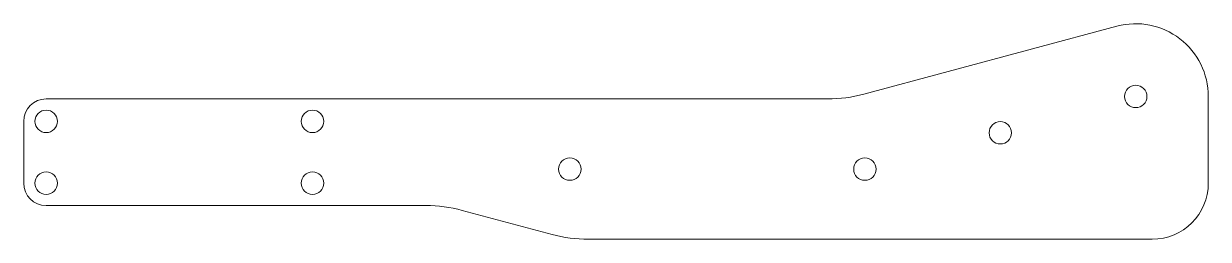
# Model space of a CAD drawing. Header units: millimetres. Extents: x -8 to 414, y -20 to 57.
import ezdxf

# ---------------------------------------------------------------- set-up
doc = ezdxf.new("R2010")
doc.units = ezdxf.units.MM

msp = doc.modelspace()

# ---------------------------------------------------------------- linework, layer by layer
at = {"color": 7, "linetype": 'Continuous', "lineweight": 15}
for p, q in [((381.89, 55.88), (291.66, 31.7)), ((278.72, 30), (0, 30)), ((414.47, 0), (414.47, 30.88)), ((-8, 22), (-8, 0)), ((0, -8), (135.42, -8)), ((148.36, -9.7), (180.43, -18.3)), ((193.37, -20), (394.47, -20))]:
    msp.add_line(p, q, dxfattribs=at)
for centre in [(388.59, 30.88), (0, 22), (95, 22), (340.3, 17.94), (186.78, 5), (292, 5), (0, 0), (95, 0)]:
    msp.add_circle(centre, 4, dxfattribs=at)
for centre, radius, start, end in [((388.59, 30.88), 25.88, 0, 105), ((0, 22), 8, 90, 180), ((278.72, 80), 50, 270, 285), ((0, 0), 8, 180, 270), ((394.47, 0), 20, 270, 0), ((135.42, -58), 50, 75, 90), ((193.37, 30), 50, 255, 270)]:
    msp.add_arc(centre, radius, start, end, dxfattribs=at)

doc.saveas('drawing.dxf')
